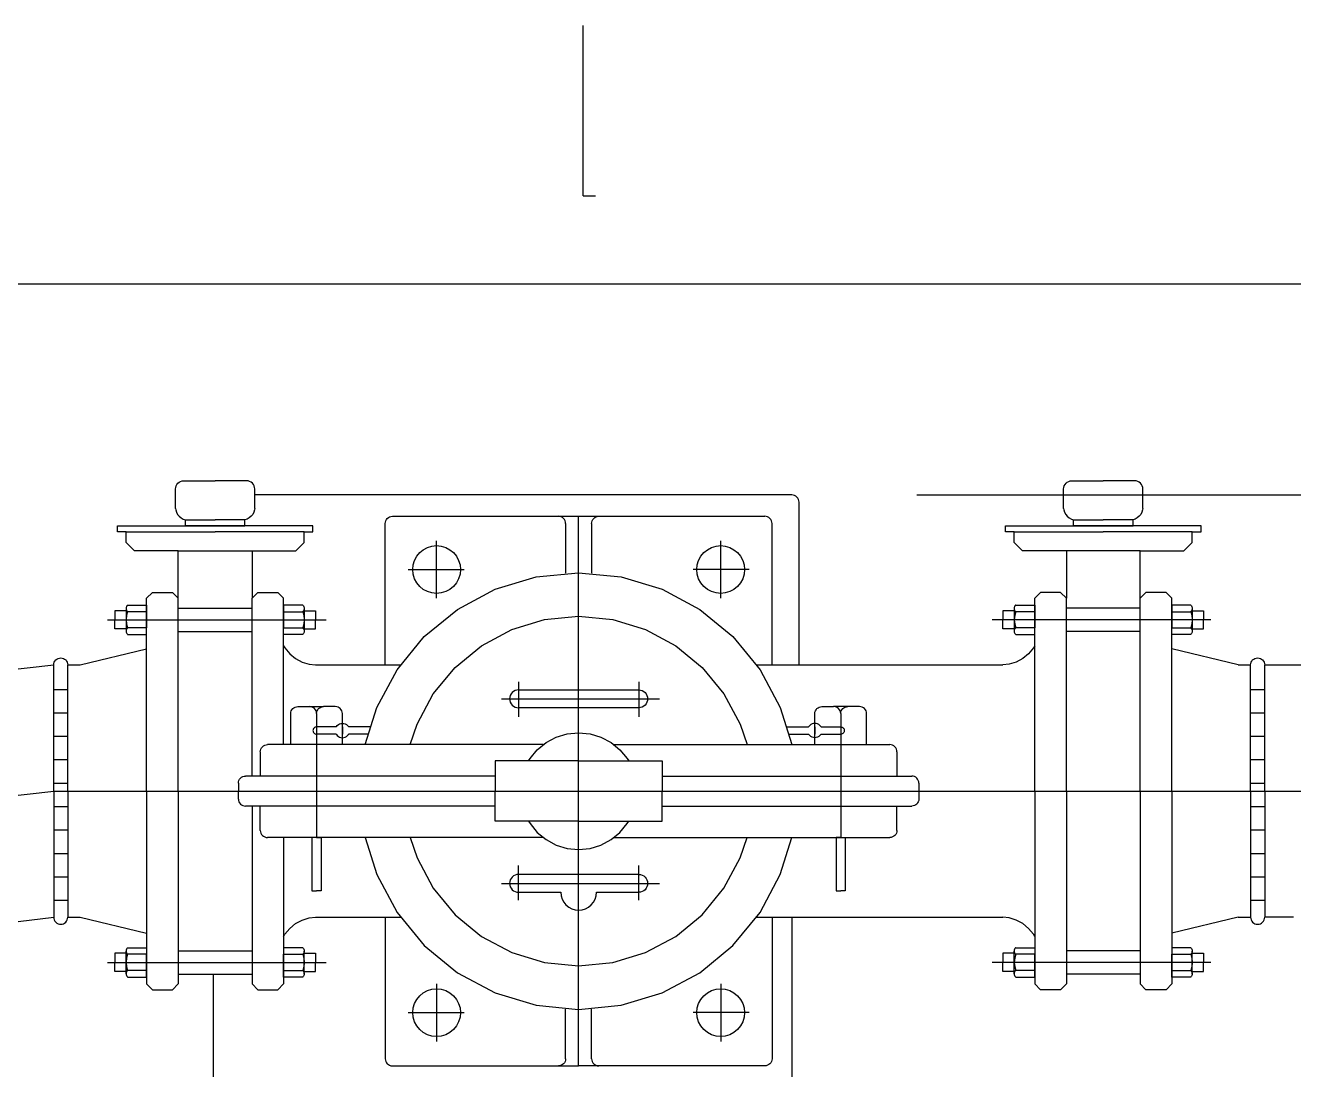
# Model space of a CAD drawing. Extents: x 476 to 1221, y 194 to 1004.
# Drawn here: x 647.1 to 952.6, y 752.6 to 1004 of the extents above; entities that cross this region are included whole.
import ezdxf

# ---------------------------------------------------------------- set-up
doc = ezdxf.new("R2010")
doc.units = 0
doc.header["$MEASUREMENT"] = 0
doc.layers.get('0').update_dxf_attribs({"linetype": 'CONTINUOUS'})
doc.layers.add('-1', color=7, linetype='CONTINUOUS')
doc.layers.add('1', color=7, linetype='CONTINUOUS')

msp = doc.modelspace()

# ---------------------------------------------------------------- linework, layer by layer
at = {"layer": '-1', "color": 5, "linetype": 'Continuous'}
msp.add_line((781.45, 962.93), (784.45, 962.93), dxfattribs=at)
at = {"layer": '-1', "color": 3, "linetype": 'Continuous'}
msp.add_line((1048.63, 941.62), (515.13, 941.62), dxfattribs=at)
at = {"linetype": 'Continuous'}
msp.add_line((781.45, 962.93), (781.45, 1003.95), dxfattribs=at)
at = {"layer": '1', "color": 7, "linetype": 'Continuous'}
for p, q in [((683.29, 892.36), (683.32, 892.73)), ((683.29, 887.65), (683.29, 892.36)), ((683.32, 892.73), (683.44, 893.1)), ((683.44, 893.1), (683.62, 893.44)), ((683.62, 893.44), (683.87, 893.74)), ((683.87, 893.74), (684.17, 893.99)), ((684.17, 893.99), (684.51, 894.17)), ((684.51, 894.17), (684.88, 894.29)), ((684.88, 894.29), (685.11, 894.32)), ((685.11, 894.32), (692.83, 894.32)), ((700.54, 894.32), (692.83, 894.32)), ((700.77, 894.29), (700.54, 894.32)), ((701.14, 894.17), (700.77, 894.29)), ((701.49, 893.99), (701.14, 894.17)), ((701.79, 893.74), (701.49, 893.99)), ((702.03, 893.44), (701.79, 893.74)), ((702.22, 893.1), (702.03, 893.44)), ((702.33, 892.73), (702.22, 893.1)), ((702.37, 892.36), (702.33, 892.73)), ((702.37, 887.65), (702.37, 892.36)), ((897.2, 892.36), (897.24, 892.73)), ((897.2, 887.65), (897.2, 892.36)), ((897.24, 892.73), (897.35, 893.1)), ((897.35, 893.1), (897.53, 893.44)), ((897.53, 893.44), (897.78, 893.74)), ((897.78, 893.74), (898.08, 893.99)), ((898.08, 893.99), (898.42, 894.17)), ((898.42, 894.17), (898.8, 894.29)), ((898.8, 894.29), (899.03, 894.32)), ((899.03, 894.32), (906.74, 894.32)), ((914.45, 894.32), (906.74, 894.32)), ((914.69, 894.29), (914.45, 894.32)), ((915.06, 894.17), (914.69, 894.29)), ((915.4, 893.99), (915.06, 894.17)), ((915.7, 893.74), (915.4, 893.99)), ((915.95, 893.44), (915.7, 893.74)), ((916.13, 893.1), (915.95, 893.44)), ((916.24, 892.73), (916.13, 893.1)), ((916.28, 892.36), (916.24, 892.73)), ((916.28, 887.65), (916.28, 892.36)), ((831.75, 890.9), (702.37, 890.9)), ((832.09, 890.87), (831.75, 890.9)), ((832.41, 890.77), (832.09, 890.87)), ((832.71, 890.61), (832.41, 890.77)), ((832.97, 890.4), (832.71, 890.61)), ((833.18, 890.14), (832.97, 890.4)), ((833.34, 889.84), (833.18, 890.14)), ((833.43, 889.52), (833.34, 889.84)), ((833.47, 889.19), (833.43, 889.52)), ((833.47, 849.97), (833.47, 889.19)), ((683.29, 887.65), (683.33, 887.33)), ((683.33, 887.33), (683.51, 886.75)), ((683.51, 886.75), (683.79, 886.23)), ((683.79, 886.23), (684.17, 885.77)), ((701.87, 886.23), (701.49, 885.77)), ((702.15, 886.75), (701.87, 886.23)), ((702.32, 887.33), (702.15, 886.75)), ((702.37, 887.65), (702.32, 887.33)), ((897.2, 887.65), (897.25, 887.33)), ((897.25, 887.33), (897.42, 886.75)), ((897.42, 886.75), (897.7, 886.23)), ((897.7, 886.23), (898.08, 885.77)), ((915.78, 886.23), (915.4, 885.77)), ((916.06, 886.75), (915.78, 886.23)), ((916.23, 887.33), (916.06, 886.75)), ((916.28, 887.65), (916.23, 887.33)), ((669.27, 882.04), (669.27, 883.48)), ((669.27, 883.48), (692.83, 883.48)), ((684.17, 885.77), (684.63, 885.39)), ((684.63, 885.39), (685.15, 885.11)), ((685.15, 885.11), (685.65, 884.95)), ((685.65, 883.48), (685.65, 884.95)), ((685.65, 884.95), (692.83, 884.95)), ((692.83, 883.48), (685.65, 883.48)), ((700, 884.95), (692.83, 884.95)), ((692.83, 883.48), (700, 883.48)), ((716.38, 883.48), (692.83, 883.48)), ((700.5, 885.11), (700, 884.95)), ((700, 883.48), (700, 884.95)), ((701.03, 885.39), (700.5, 885.11)), ((701.49, 885.77), (701.03, 885.39)), ((716.38, 882.04), (716.38, 883.48)), ((733.8, 884.05), (733.83, 884.38)), ((733.8, 849.97), (733.8, 884.05)), ((733.83, 884.38), (733.93, 884.7)), ((733.93, 884.7), (734.08, 885)), ((734.08, 885), (734.3, 885.26)), ((734.3, 885.26), (734.56, 885.47)), ((734.56, 885.47), (734.85, 885.63)), ((734.85, 885.63), (735.17, 885.73)), ((735.17, 885.73), (735.51, 885.76)), ((735.51, 885.76), (825.24, 885.76)), ((775.88, 885.73), (775.54, 885.76)), ((776.2, 885.63), (775.88, 885.73)), ((776.49, 885.47), (776.2, 885.63)), ((776.75, 885.26), (776.49, 885.47)), ((776.97, 885), (776.75, 885.26)), ((777.12, 884.7), (776.97, 885)), ((777.22, 884.38), (777.12, 884.7)), ((777.25, 884.05), (777.22, 884.38)), ((777.25, 884.05), (777.25, 872.1)), ((780.38, 753.46), (780.38, 885.76)), ((783.5, 884.05), (783.53, 884.38)), ((783.5, 884.05), (783.5, 872.1)), ((783.53, 884.38), (783.63, 884.7)), ((783.63, 884.7), (783.79, 885)), ((783.79, 885), (784, 885.26)), ((784, 885.26), (784.26, 885.47)), ((784.26, 885.47), (784.56, 885.63)), ((784.56, 885.63), (784.88, 885.73)), ((784.88, 885.73), (785.21, 885.76)), ((825.58, 885.73), (825.24, 885.76)), ((825.9, 885.63), (825.58, 885.73)), ((826.2, 885.47), (825.9, 885.63)), ((826.46, 885.26), (826.2, 885.47)), ((826.67, 885), (826.46, 885.26)), ((826.83, 884.7), (826.67, 885)), ((826.92, 884.38), (826.83, 884.7)), ((826.96, 884.05), (826.92, 884.38)), ((826.96, 849.97), (826.96, 884.05)), ((883.19, 882.04), (883.19, 883.48)), ((883.19, 883.48), (906.74, 883.48)), ((898.08, 885.77), (898.54, 885.39)), ((898.54, 885.39), (899.07, 885.11)), ((899.07, 885.11), (899.57, 884.95)), ((899.57, 883.48), (899.57, 884.95)), ((899.57, 884.95), (906.74, 884.95)), ((906.74, 883.48), (899.57, 883.48)), ((913.91, 884.95), (906.74, 884.95)), ((906.74, 883.48), (913.91, 883.48)), ((930.29, 883.48), (906.74, 883.48)), ((914.41, 885.11), (913.91, 884.95)), ((913.91, 883.48), (913.91, 884.95)), ((914.94, 885.39), (914.41, 885.11)), ((915.4, 885.77), (914.94, 885.39)), ((930.29, 882.04), (930.29, 883.48)), ((671.38, 882.04), (669.27, 882.04)), ((671.38, 879.49), (671.38, 882.04)), ((671.38, 882.04), (692.83, 882.04)), ((714.28, 882.04), (692.83, 882.04)), ((714.28, 882.04), (716.38, 882.04)), ((714.28, 879.49), (714.28, 882.04)), ((885.29, 882.04), (883.19, 882.04)), ((885.29, 879.49), (885.29, 882.04)), ((885.29, 882.04), (906.74, 882.04)), ((928.19, 882.04), (906.74, 882.04)), ((928.19, 882.04), (930.29, 882.04)), ((928.19, 879.49), (928.19, 882.04)), ((673.38, 877.49), (671.38, 879.49)), ((683.94, 877.49), (673.38, 877.49)), ((683.94, 866.05), (683.94, 877.49)), ((683.94, 877.49), (701.71, 877.49)), ((701.71, 877.49), (712.27, 877.49)), ((701.71, 877.49), (701.71, 866.05)), ((712.27, 877.49), (714.28, 879.49)), ((741.38, 876.15), (742.09, 877.02)), ((742.09, 877.02), (742.97, 877.73)), ((742.97, 877.73), (743.96, 878.27)), ((743.96, 878.27), (745.04, 878.59)), ((745.04, 878.59), (746.16, 878.7)), ((746.16, 878.7), (747.29, 878.59)), ((747.29, 878.59), (748.37, 878.27)), ((748.37, 878.27), (749.36, 877.73)), ((749.36, 877.73), (750.24, 877.02)), ((750.24, 877.02), (750.95, 876.15)), ((809.8, 876.15), (810.52, 877.02)), ((810.52, 877.02), (811.39, 877.73)), ((811.39, 877.73), (812.39, 878.27)), ((812.39, 878.27), (813.47, 878.59)), ((813.47, 878.59), (814.59, 878.7)), ((814.59, 878.7), (815.71, 878.59)), ((815.71, 878.59), (816.79, 878.27)), ((816.79, 878.27), (817.79, 877.73)), ((817.79, 877.73), (818.66, 877.02)), ((818.66, 877.02), (819.38, 876.15)), ((887.29, 877.49), (885.29, 879.49)), ((897.85, 877.49), (887.29, 877.49)), ((915.63, 877.49), (897.85, 877.49)), ((897.85, 877.49), (897.85, 866.05)), ((915.63, 877.49), (926.19, 877.49)), ((915.63, 866.05), (915.63, 877.49)), ((926.19, 877.49), (928.19, 879.49)), ((740.41, 872.95), (740.52, 874.07)), ((740.52, 874.07), (740.84, 875.15)), ((740.84, 875.15), (741.38, 876.15)), ((750.95, 876.15), (751.48, 875.15)), ((751.48, 875.15), (751.81, 874.07)), ((751.81, 874.07), (751.92, 872.95)), ((808.83, 872.95), (808.94, 874.07)), ((808.94, 874.07), (809.27, 875.15)), ((809.27, 875.15), (809.8, 876.15)), ((819.38, 876.15), (819.91, 875.15)), ((819.91, 875.15), (820.24, 874.07)), ((820.24, 874.07), (820.35, 872.95)), ((740.52, 871.82), (740.41, 872.95)), ((740.84, 870.74), (740.52, 871.82)), ((741.38, 869.75), (740.84, 870.74)), ((751.48, 870.74), (750.95, 869.75)), ((751.81, 871.82), (751.48, 870.74)), ((751.92, 872.95), (751.81, 871.82)), ((760.26, 868.19), (770.12, 871.18)), ((770.12, 871.18), (780.38, 872.19)), ((780.38, 872.19), (790.63, 871.18)), ((790.63, 871.18), (800.5, 868.19)), ((808.94, 871.82), (808.83, 872.95)), ((809.27, 870.74), (808.94, 871.82)), ((809.8, 869.75), (809.27, 870.74)), ((819.91, 870.74), (819.38, 869.75)), ((820.24, 871.82), (819.91, 870.74)), ((820.35, 872.95), (820.24, 871.82)), ((742.09, 868.88), (741.38, 869.75)), ((742.97, 868.16), (742.09, 868.88)), ((743.96, 867.63), (742.97, 868.16)), ((745.04, 867.3), (743.96, 867.63)), ((748.37, 867.63), (747.29, 867.3)), ((749.36, 868.16), (748.37, 867.63)), ((750.24, 868.88), (749.36, 868.16)), ((750.95, 869.75), (750.24, 868.88)), ((751.17, 863.33), (760.26, 868.19)), ((800.5, 868.19), (809.59, 863.33)), ((810.52, 868.88), (809.8, 869.75)), ((811.39, 868.16), (810.52, 868.88)), ((812.39, 867.63), (811.39, 868.16)), ((813.47, 867.3), (812.39, 867.63)), ((816.79, 867.63), (815.71, 867.3)), ((817.79, 868.16), (816.79, 867.63)), ((818.66, 868.88), (817.79, 868.16)), ((819.38, 869.75), (818.66, 868.88)), ((676.33, 866.05), (677.71, 867.43)), ((676.33, 819.61), (676.33, 866.05)), ((677.71, 867.43), (682.56, 867.43)), ((683.94, 866.05), (682.56, 867.43)), ((683.94, 819.61), (683.94, 866.05)), ((701.71, 866.05), (703.09, 867.43)), ((701.71, 823.23), (701.71, 866.05)), ((703.09, 867.43), (707.95, 867.43)), ((709.33, 866.05), (707.95, 867.43)), ((709.33, 830.79), (709.33, 866.05)), ((746.16, 867.19), (745.04, 867.3)), ((747.29, 867.3), (746.16, 867.19)), ((814.59, 867.19), (813.47, 867.3)), ((815.71, 867.3), (814.59, 867.19)), ((890.24, 866.05), (891.62, 867.43)), ((890.24, 819.61), (890.24, 866.05)), ((896.48, 867.43), (891.62, 867.43)), ((897.85, 866.05), (896.48, 867.43)), ((897.85, 819.61), (897.85, 866.05)), ((915.63, 866.05), (917.01, 867.43)), ((915.63, 819.61), (915.63, 866.05)), ((921.86, 867.43), (917.01, 867.43)), ((923.24, 866.05), (921.86, 867.43)), ((923.24, 819.61), (923.24, 866.05)), ((671.39, 863.03), (668.68, 863.03)), ((668.68, 863.03), (668.68, 860.85)), ((671.41, 863.8), (671.39, 863.59)), ((671.39, 863.59), (671.39, 858.11)), ((671.39, 863.59), (671.41, 863.38)), ((671.49, 861.95), (671.39, 860.85)), ((671.47, 864), (671.41, 863.8)), ((671.41, 863.38), (671.47, 863.18)), ((671.57, 864.18), (671.47, 864)), ((671.47, 863.18), (671.57, 863)), ((671.74, 862.8), (671.49, 861.95)), ((671.7, 864.35), (671.57, 864.18)), ((671.57, 863), (671.7, 862.84)), ((671.74, 864.38), (671.7, 864.35)), ((671.7, 862.84), (671.74, 862.8)), ((671.74, 864.38), (676.33, 864.38)), ((676.33, 862.8), (671.74, 862.8)), ((676.33, 864.38), (676.33, 862.8)), ((676.33, 862.8), (676.33, 858.9)), ((683.94, 863.67), (701.71, 863.67)), ((713.92, 864.38), (709.33, 864.38)), ((709.33, 864.38), (709.33, 862.8)), ((709.33, 862.8), (713.92, 862.8)), ((709.33, 862.8), (709.33, 858.9)), ((713.92, 864.38), (713.95, 864.35)), ((713.95, 862.84), (713.92, 862.8)), ((713.92, 862.8), (714.16, 861.95)), ((713.95, 864.35), (714.09, 864.18)), ((714.09, 863), (713.95, 862.84)), ((714.09, 864.18), (714.19, 864)), ((714.19, 863.18), (714.09, 863)), ((714.16, 861.95), (714.27, 860.85)), ((714.19, 864), (714.25, 863.8)), ((714.25, 863.38), (714.19, 863.18)), ((714.25, 863.8), (714.27, 863.59)), ((714.27, 863.59), (714.25, 863.38)), ((714.27, 863.59), (714.27, 858.11)), ((714.27, 863.03), (716.98, 863.03)), ((716.98, 863.03), (716.98, 860.85)), ((743.2, 856.79), (751.17, 863.33)), ((772.17, 860.89), (780.38, 861.7)), ((780.38, 861.7), (788.59, 860.89)), ((809.59, 863.33), (817.55, 856.79)), ((885.3, 863.03), (882.59, 863.03)), ((882.59, 863.03), (882.59, 860.85)), ((885.32, 863.8), (885.3, 863.59)), ((885.3, 863.59), (885.3, 858.11)), ((885.3, 863.59), (885.32, 863.38)), ((885.41, 861.95), (885.3, 860.85)), ((885.38, 864), (885.32, 863.8)), ((885.32, 863.38), (885.38, 863.18)), ((885.48, 864.18), (885.38, 864)), ((885.38, 863.18), (885.48, 863)), ((885.65, 862.8), (885.41, 861.95)), ((885.61, 864.35), (885.48, 864.18)), ((885.48, 863), (885.61, 862.84)), ((885.65, 864.38), (885.61, 864.35)), ((885.61, 862.84), (885.65, 862.8)), ((885.65, 864.38), (890.24, 864.38)), ((890.24, 862.8), (885.65, 862.8)), ((890.24, 864.38), (890.24, 862.8)), ((890.24, 862.8), (890.24, 858.9)), ((915.63, 863.67), (897.85, 863.67)), ((927.83, 864.38), (923.24, 864.38)), ((923.24, 864.38), (923.24, 862.8)), ((923.24, 862.8), (927.83, 862.8)), ((923.24, 862.8), (923.24, 858.9)), ((927.83, 864.38), (927.87, 864.35)), ((927.87, 862.84), (927.83, 862.8)), ((927.83, 862.8), (928.07, 861.95)), ((927.87, 864.35), (928, 864.18)), ((928, 863), (927.87, 862.84)), ((928, 864.18), (928.1, 864)), ((928.1, 863.18), (928, 863)), ((928.07, 861.95), (928.18, 860.85)), ((928.1, 864), (928.16, 863.8)), ((928.16, 863.38), (928.1, 863.18)), ((928.16, 863.8), (928.18, 863.59)), ((928.18, 863.59), (928.16, 863.38)), ((928.18, 863.59), (928.18, 858.11)), ((928.18, 863.03), (930.89, 863.03)), ((930.89, 863.03), (930.89, 860.85)), ((668.68, 858.67), (668.68, 860.85)), ((671.39, 858.67), (668.68, 858.67)), ((671.39, 860.85), (671.49, 859.76)), ((671.47, 858.52), (671.41, 858.32)), ((671.57, 858.71), (671.47, 858.52)), ((671.49, 859.76), (671.74, 858.9)), ((671.7, 858.87), (671.57, 858.71)), ((671.74, 858.9), (671.7, 858.87)), ((676.33, 858.9), (671.74, 858.9)), ((676.33, 858.9), (671.74, 858.9)), ((676.33, 857.32), (676.33, 858.9)), ((709.33, 857.32), (709.33, 858.9)), ((709.33, 858.9), (713.92, 858.9)), ((709.33, 858.9), (713.92, 858.9)), ((714.16, 859.76), (713.92, 858.9)), ((713.92, 858.9), (713.95, 858.87)), ((713.95, 858.87), (714.09, 858.71)), ((714.09, 858.71), (714.19, 858.52)), ((714.27, 860.85), (714.16, 859.76)), ((714.19, 858.52), (714.25, 858.32)), ((714.27, 858.67), (716.98, 858.67)), ((716.98, 858.67), (716.98, 860.85)), ((756.99, 854.6), (764.27, 858.49)), ((764.27, 858.49), (772.17, 860.89)), ((788.59, 860.89), (796.48, 858.49)), ((796.48, 858.49), (803.76, 854.6)), ((882.59, 858.67), (882.59, 860.85)), ((885.3, 858.67), (882.59, 858.67)), ((885.3, 860.85), (885.41, 859.76)), ((885.38, 858.52), (885.32, 858.32)), ((885.48, 858.71), (885.38, 858.52)), ((885.41, 859.76), (885.65, 858.9)), ((885.61, 858.87), (885.48, 858.71)), ((885.65, 858.9), (885.61, 858.87)), ((890.24, 858.9), (885.65, 858.9)), ((890.24, 858.9), (885.65, 858.9)), ((890.24, 857.32), (890.24, 858.9)), ((923.24, 857.32), (923.24, 858.9)), ((923.24, 858.9), (927.83, 858.9)), ((923.24, 858.9), (927.83, 858.9)), ((928.07, 859.76), (927.83, 858.9)), ((927.83, 858.9), (927.87, 858.87)), ((927.87, 858.87), (928, 858.71)), ((928, 858.71), (928.1, 858.52)), ((928.18, 860.85), (928.07, 859.76)), ((928.1, 858.52), (928.16, 858.32)), ((928.18, 858.67), (930.89, 858.67)), ((930.89, 858.67), (930.89, 860.85)), ((671.41, 858.32), (671.39, 858.11)), ((671.39, 858.11), (671.41, 857.9)), ((671.41, 857.9), (671.47, 857.7)), ((671.47, 857.7), (671.57, 857.52)), ((671.57, 857.52), (671.7, 857.36)), ((671.7, 857.36), (671.74, 857.32)), ((671.74, 857.32), (676.33, 857.32)), ((683.94, 858.04), (701.71, 858.04)), ((713.92, 857.32), (709.33, 857.32)), ((713.95, 857.36), (713.92, 857.32)), ((714.09, 857.52), (713.95, 857.36)), ((714.19, 857.7), (714.09, 857.52)), ((714.25, 857.9), (714.19, 857.7)), ((714.25, 858.32), (714.27, 858.11)), ((714.27, 858.11), (714.25, 857.9)), ((736.66, 848.82), (743.2, 856.79)), ((817.55, 856.79), (824.09, 848.82)), ((885.32, 858.32), (885.3, 858.11)), ((885.3, 858.11), (885.32, 857.9)), ((885.32, 857.9), (885.38, 857.7)), ((885.38, 857.7), (885.48, 857.52)), ((885.48, 857.52), (885.61, 857.36)), ((885.61, 857.36), (885.65, 857.32)), ((885.65, 857.32), (890.24, 857.32)), ((915.63, 858.04), (897.85, 858.04)), ((927.83, 857.32), (923.24, 857.32)), ((927.87, 857.36), (927.83, 857.32)), ((928, 857.52), (927.87, 857.36)), ((928.1, 857.7), (928, 857.52)), ((928.16, 857.9), (928.1, 857.7)), ((928.16, 858.32), (928.18, 858.11)), ((928.18, 858.11), (928.16, 857.9)), ((660.3, 849.97), (676.33, 853.83)), ((709.33, 854.58), (709.65, 854.06)), ((709.65, 854.06), (710.79, 852.67)), ((710.79, 852.67), (712.19, 851.52)), ((750.62, 849.37), (756.99, 854.6)), ((803.76, 854.6), (810.14, 849.37)), ((888.77, 852.67), (887.38, 851.52)), ((889.92, 854.06), (888.77, 852.67)), ((890.24, 854.58), (889.92, 854.06)), ((939.27, 849.97), (923.24, 853.83)), ((633.47, 847.76), (653.94, 849.97)), ((653.94, 849.97), (653.97, 850.31)), ((653.94, 819.61), (653.94, 849.97)), ((653.97, 850.31), (654.07, 850.62)), ((654.07, 850.62), (654.22, 850.92)), ((654.22, 850.92), (654.44, 851.18)), ((654.44, 851.18), (654.69, 851.39)), ((654.69, 851.39), (654.99, 851.54)), ((654.99, 851.54), (655.31, 851.64)), ((655.31, 851.64), (655.64, 851.67)), ((655.64, 851.67), (655.97, 851.64)), ((655.97, 851.64), (656.29, 851.54)), ((656.29, 851.54), (656.58, 851.39)), ((656.58, 851.39), (656.84, 851.18)), ((656.84, 851.18), (657.05, 850.92)), ((657.05, 850.92), (657.21, 850.62)), ((657.21, 850.62), (657.3, 850.31)), ((657.3, 850.31), (657.34, 849.97)), ((657.34, 819.61), (657.34, 849.97)), ((657.34, 849.97), (660.3, 849.97)), ((712.19, 851.52), (713.78, 850.67)), ((713.78, 850.67), (715.51, 850.15)), ((715.51, 850.15), (717, 849.97)), ((717, 849.97), (737.45, 849.97)), ((745.38, 842.99), (750.62, 849.37)), ((810.14, 849.37), (815.37, 842.99)), ((823.3, 849.97), (882.57, 849.97)), ((884.06, 850.15), (882.57, 849.97)), ((885.78, 850.67), (884.06, 850.15)), ((887.38, 851.52), (885.78, 850.67)), ((939.27, 849.97), (942.23, 849.97)), ((942.23, 849.97), (942.26, 850.31)), ((942.23, 819.61), (942.23, 849.97)), ((942.26, 850.31), (942.36, 850.62)), ((942.36, 850.62), (942.52, 850.92)), ((942.52, 850.92), (942.73, 851.18)), ((942.73, 851.18), (942.99, 851.39)), ((942.99, 851.39), (943.28, 851.54)), ((943.28, 851.54), (943.6, 851.64)), ((943.6, 851.64), (943.93, 851.67)), ((943.93, 851.67), (944.26, 851.64)), ((944.26, 851.64), (944.58, 851.54)), ((944.58, 851.54), (944.87, 851.39)), ((944.87, 851.39), (945.13, 851.18)), ((945.13, 851.18), (945.34, 850.92)), ((945.34, 850.92), (945.5, 850.62)), ((945.5, 850.62), (945.6, 850.31)), ((945.6, 850.31), (945.63, 849.97)), ((945.63, 849.97), (1041.24, 849.97)), ((945.63, 819.61), (945.63, 849.97)), ((731.8, 839.73), (736.66, 848.82)), ((824.09, 848.82), (828.95, 839.73)), ((653.94, 844.1), (657.34, 844.1)), ((764.38, 843.35), (764.11, 843.02)), ((764.71, 843.62), (764.38, 843.35)), ((765.08, 843.82), (764.71, 843.62)), ((765.48, 843.94), (765.08, 843.82)), ((765.9, 843.98), (765.48, 843.94)), ((765.9, 843.98), (794.85, 843.98)), ((794.85, 843.98), (795.27, 843.94)), ((795.27, 843.94), (795.67, 843.82)), ((795.67, 843.82), (796.05, 843.62)), ((796.05, 843.62), (796.37, 843.35)), ((796.37, 843.35), (796.64, 843.02)), ((942.23, 844.1), (945.63, 844.1)), ((741.49, 835.72), (745.38, 842.99)), ((763.79, 842.25), (763.75, 841.83)), ((763.75, 841.83), (763.79, 841.41)), ((763.91, 842.65), (763.79, 842.25)), ((763.79, 841.41), (763.91, 841)), ((764.11, 843.02), (763.91, 842.65)), ((763.91, 841), (764.11, 840.63)), ((764.11, 840.63), (764.38, 840.3)), ((764.38, 840.3), (764.71, 840.04)), ((796.37, 840.3), (796.05, 840.04)), ((796.64, 840.63), (796.37, 840.3)), ((796.64, 843.02), (796.84, 842.65)), ((796.84, 841), (796.64, 840.63)), ((796.84, 842.65), (796.96, 842.25)), ((796.96, 841.41), (796.84, 841)), ((796.96, 842.25), (797, 841.83)), ((797, 841.83), (796.96, 841.41)), ((815.37, 842.99), (819.26, 835.72)), ((653.94, 838.46), (657.34, 838.46)), ((711.02, 838.25), (711.05, 838.59)), ((711.02, 830.79), (711.02, 838.25)), ((711.05, 838.59), (711.15, 838.91)), ((711.15, 838.91), (711.3, 839.21)), ((711.3, 839.21), (711.52, 839.47)), ((711.52, 839.47), (711.78, 839.68)), ((711.78, 839.68), (712.07, 839.84)), ((712.07, 839.84), (712.39, 839.93)), ((712.39, 839.93), (712.73, 839.97)), ((712.73, 839.97), (715.53, 839.97)), ((715.87, 839.93), (715.53, 839.97)), ((715.53, 839.97), (718.96, 839.97)), ((716.19, 839.84), (715.87, 839.93)), ((716.48, 839.68), (716.19, 839.84)), ((716.74, 839.47), (716.48, 839.68)), ((716.96, 839.21), (716.74, 839.47)), ((717.12, 838.91), (716.96, 839.21)), ((717.21, 838.59), (717.12, 838.91)), ((717.25, 838.25), (717.21, 838.59)), ((717.25, 838.25), (717.28, 838.59)), ((717.25, 838.25), (717.25, 830.79)), ((717.25, 838.25), (717.25, 830.79)), ((717.28, 838.59), (717.38, 838.91)), ((717.38, 838.91), (717.53, 839.21)), ((717.53, 839.21), (717.75, 839.47)), ((717.75, 839.47), (718.01, 839.68)), ((718.01, 839.68), (718.3, 839.84)), ((718.3, 839.84), (718.62, 839.93)), ((718.62, 839.93), (718.96, 839.97)), ((721.76, 839.97), (718.96, 839.97)), ((722.1, 839.93), (721.76, 839.97)), ((722.42, 839.84), (722.1, 839.93)), ((722.71, 839.68), (722.42, 839.84)), ((722.97, 839.47), (722.71, 839.68)), ((723.19, 839.21), (722.97, 839.47)), ((723.34, 838.91), (723.19, 839.21)), ((723.44, 838.59), (723.34, 838.91)), ((723.47, 838.25), (723.44, 838.59)), ((723.47, 830.79), (723.47, 838.25)), ((729, 830.79), (731.8, 839.73)), ((764.71, 840.04), (765.08, 839.84)), ((765.08, 839.84), (765.48, 839.71)), ((765.48, 839.71), (765.9, 839.67)), ((794.85, 839.67), (765.9, 839.67)), ((795.27, 839.71), (794.85, 839.67)), ((795.67, 839.84), (795.27, 839.71)), ((796.05, 840.04), (795.67, 839.84)), ((828.95, 839.73), (831.75, 830.79)), ((837.28, 838.25), (837.31, 838.59)), ((837.28, 830.79), (837.28, 838.25)), ((837.31, 838.59), (837.41, 838.91)), ((837.41, 838.91), (837.57, 839.21)), ((837.57, 839.21), (837.78, 839.47)), ((837.78, 839.47), (838.04, 839.68)), ((838.04, 839.68), (838.34, 839.84)), ((838.34, 839.84), (838.66, 839.93)), ((838.66, 839.93), (838.99, 839.97)), ((838.99, 839.97), (841.79, 839.97)), ((842.13, 839.93), (841.79, 839.97)), ((845.22, 839.97), (841.79, 839.97)), ((842.45, 839.84), (842.13, 839.93)), ((842.75, 839.68), (842.45, 839.84)), ((843.01, 839.47), (842.75, 839.68)), ((843.22, 839.21), (843.01, 839.47)), ((843.38, 838.91), (843.22, 839.21)), ((843.47, 838.59), (843.38, 838.91)), ((843.51, 838.25), (843.47, 838.59)), ((843.51, 838.25), (843.54, 838.59)), ((843.51, 838.25), (843.51, 830.79)), ((843.51, 838.25), (843.51, 830.79)), ((843.54, 838.59), (843.64, 838.91)), ((843.64, 838.91), (843.8, 839.21)), ((843.8, 839.21), (844.01, 839.47)), ((844.01, 839.47), (844.27, 839.68)), ((844.27, 839.68), (844.56, 839.84)), ((844.56, 839.84), (844.89, 839.93)), ((844.89, 839.93), (845.22, 839.97)), ((848.02, 839.97), (845.22, 839.97)), ((848.36, 839.93), (848.02, 839.97)), ((848.68, 839.84), (848.36, 839.93)), ((848.98, 839.68), (848.68, 839.84)), ((849.24, 839.47), (848.98, 839.68)), ((849.45, 839.21), (849.24, 839.47)), ((849.61, 838.91), (849.45, 839.21)), ((849.7, 838.59), (849.61, 838.91)), ((849.74, 838.25), (849.7, 838.59)), ((849.74, 830.79), (849.74, 838.25)), ((942.23, 838.46), (945.63, 838.46)), ((716.41, 834.35), (716.39, 834.19)), ((716.39, 834.19), (716.41, 834.02)), ((716.46, 834.51), (716.41, 834.35)), ((716.41, 834.02), (716.46, 833.86)), ((716.54, 834.66), (716.46, 834.51)), ((716.64, 834.79), (716.54, 834.66)), ((716.77, 834.9), (716.64, 834.79)), ((716.92, 834.98), (716.77, 834.9)), ((717.08, 835.02), (716.92, 834.98)), ((717.25, 835.04), (717.08, 835.02)), ((721.97, 835.04), (717.25, 835.04)), ((721.97, 835.04), (722.04, 835.15)), ((722.04, 835.15), (722.25, 835.41)), ((722.25, 835.41), (722.51, 835.63)), ((722.51, 835.63), (722.81, 835.79)), ((722.81, 835.79), (723.14, 835.89)), ((723.14, 835.89), (723.47, 835.92)), ((723.47, 835.92), (723.81, 835.89)), ((723.47, 835.04), (723.47, 833.34)), ((723.81, 835.89), (724.14, 835.79)), ((724.14, 835.79), (724.44, 835.63)), ((724.44, 835.63), (724.7, 835.41)), ((724.7, 835.41), (724.91, 835.15)), ((724.91, 835.15), (724.98, 835.04)), ((730.11, 835.04), (724.98, 835.04)), ((739.8, 830.79), (741.49, 835.72)), ((819.26, 835.72), (820.95, 830.79)), ((830.64, 835.04), (835.77, 835.04)), ((835.84, 835.15), (835.77, 835.04)), ((836.06, 835.41), (835.84, 835.15)), ((836.32, 835.63), (836.06, 835.41)), ((836.62, 835.79), (836.32, 835.63)), ((836.94, 835.89), (836.62, 835.79)), ((837.28, 835.92), (836.94, 835.89)), ((837.62, 835.89), (837.28, 835.92)), ((837.28, 835.04), (837.28, 833.34)), ((837.94, 835.79), (837.62, 835.89)), ((838.24, 835.63), (837.94, 835.79)), ((838.5, 835.41), (838.24, 835.63)), ((838.72, 835.15), (838.5, 835.41)), ((838.78, 835.04), (838.72, 835.15)), ((838.78, 835.04), (843.51, 835.04)), ((843.51, 835.04), (843.67, 835.02)), ((843.67, 835.02), (843.83, 834.98)), ((843.83, 834.98), (843.98, 834.9)), ((843.98, 834.9), (844.11, 834.79)), ((844.11, 834.79), (844.22, 834.66)), ((844.22, 834.66), (844.3, 834.51)), ((844.3, 834.51), (844.34, 834.35)), ((844.34, 834.02), (844.3, 833.86)), ((844.34, 834.35), (844.36, 834.19)), ((844.36, 834.19), (844.34, 834.02)), ((653.94, 832.82), (657.34, 832.82)), ((716.46, 833.86), (716.54, 833.71)), ((716.54, 833.71), (716.64, 833.59)), ((716.64, 833.59), (716.77, 833.48)), ((716.77, 833.48), (716.92, 833.4)), ((716.92, 833.4), (717.08, 833.35)), ((717.08, 833.35), (717.25, 833.34)), ((721.97, 833.34), (717.25, 833.34)), ((721.97, 833.34), (722.04, 833.23)), ((722.04, 833.23), (722.25, 832.97)), ((722.25, 832.97), (722.51, 832.75)), ((722.51, 832.75), (722.81, 832.59)), ((722.81, 832.59), (723.14, 832.49)), ((723.14, 832.49), (723.47, 832.46)), ((723.47, 832.46), (723.81, 832.49)), ((723.81, 832.49), (724.14, 832.59)), ((724.14, 832.59), (724.44, 832.75)), ((724.44, 832.75), (724.7, 832.97)), ((724.7, 832.97), (724.91, 833.23)), ((724.91, 833.23), (724.98, 833.34)), ((729.62, 833.34), (724.98, 833.34)), ((770.43, 829.55), (772.56, 831.3)), ((772.56, 831.3), (775, 832.6)), ((775, 832.6), (777.63, 833.4)), ((777.63, 833.4), (780.38, 833.67)), ((780.38, 833.67), (783.12, 833.4)), ((783.12, 833.4), (785.76, 832.6)), ((785.76, 832.6), (788.19, 831.3)), ((788.19, 831.3), (790.32, 829.55)), ((831.13, 833.34), (835.77, 833.34)), ((835.84, 833.23), (835.77, 833.34)), ((836.06, 832.97), (835.84, 833.23)), ((836.32, 832.75), (836.06, 832.97)), ((836.62, 832.59), (836.32, 832.75)), ((836.94, 832.49), (836.62, 832.59)), ((837.28, 832.46), (836.94, 832.49)), ((837.62, 832.49), (837.28, 832.46)), ((837.94, 832.59), (837.62, 832.49)), ((838.24, 832.75), (837.94, 832.59)), ((838.5, 832.97), (838.24, 832.75)), ((838.72, 833.23), (838.5, 832.97)), ((838.78, 833.34), (838.72, 833.23)), ((838.78, 833.34), (843.51, 833.34)), ((843.67, 833.35), (843.51, 833.34)), ((843.83, 833.4), (843.67, 833.35)), ((843.98, 833.48), (843.83, 833.4)), ((844.11, 833.59), (843.98, 833.48)), ((844.22, 833.71), (844.11, 833.59)), ((844.3, 833.86), (844.22, 833.71)), ((942.23, 832.82), (945.63, 832.82)), ((703.71, 829.08), (703.74, 829.41)), ((703.71, 829.08), (703.71, 823.23)), ((703.74, 829.41), (703.84, 829.74)), ((703.84, 829.74), (704, 830.03)), ((704, 830.03), (704.21, 830.29)), ((704.21, 830.29), (704.47, 830.5)), ((704.47, 830.5), (704.77, 830.66)), ((704.77, 830.66), (705.09, 830.76)), ((705.09, 830.76), (705.42, 830.79)), ((771.85, 830.79), (705.42, 830.79)), ((717.25, 830.79), (717.25, 808.43)), ((768.69, 827.42), (770.43, 829.55)), ((788.9, 830.79), (855.33, 830.79)), ((790.32, 829.55), (792.07, 827.42)), ((843.51, 830.79), (843.51, 808.43)), ((855.67, 830.76), (855.33, 830.79)), ((855.99, 830.66), (855.67, 830.76)), ((856.28, 830.5), (855.99, 830.66)), ((856.54, 830.29), (856.28, 830.5)), ((856.76, 830.03), (856.54, 830.29)), ((856.91, 829.74), (856.76, 830.03)), ((857.01, 829.41), (856.91, 829.74)), ((857.05, 829.08), (857.01, 829.41)), ((857.05, 829.08), (857.05, 823.23)), ((653.94, 827.18), (657.34, 827.18)), ((780.38, 826.86), (760.24, 826.86)), ((760.24, 826.86), (760.24, 819.61)), ((768.33, 826.86), (768.69, 827.42)), ((780.38, 826.86), (800.51, 826.86)), ((792.07, 827.42), (792.43, 826.86)), ((800.51, 826.86), (800.51, 819.61)), ((942.23, 827.18), (945.63, 827.18)), ((698.43, 821.52), (698.46, 821.86)), ((698.46, 821.86), (698.56, 822.18)), ((698.56, 822.18), (698.71, 822.47)), ((698.71, 822.47), (698.93, 822.73)), ((698.93, 822.73), (699.19, 822.95)), ((699.19, 822.95), (699.48, 823.1)), ((699.48, 823.1), (699.8, 823.2)), ((699.8, 823.2), (700.14, 823.23)), ((760.24, 823.23), (700.14, 823.23)), ((800.51, 823.23), (860.61, 823.23)), ((860.95, 823.2), (860.61, 823.23)), ((861.27, 823.1), (860.95, 823.2)), ((861.57, 822.95), (861.27, 823.1)), ((861.83, 822.73), (861.57, 822.95)), ((862.04, 822.47), (861.83, 822.73)), ((862.2, 822.18), (862.04, 822.47)), ((862.29, 821.86), (862.2, 822.18)), ((862.33, 821.52), (862.29, 821.86)), ((653.94, 821.54), (657.34, 821.54)), ((653.94, 819.61), (653.94, 789.25)), ((657.34, 819.61), (657.34, 789.25)), ((676.33, 819.61), (676.33, 773.17)), ((683.94, 819.61), (683.94, 773.17)), ((698.43, 821.52), (698.43, 819.61)), ((698.43, 817.7), (698.43, 819.61)), ((760.24, 812.36), (760.24, 819.61)), ((800.51, 812.36), (800.51, 819.61)), ((862.33, 821.52), (862.33, 817.7)), ((890.24, 819.61), (890.24, 773.17)), ((897.85, 819.61), (897.85, 773.17)), ((915.63, 819.61), (915.63, 773.17)), ((923.24, 819.61), (923.24, 773.17)), ((942.23, 821.54), (945.63, 821.54)), ((942.23, 819.61), (942.23, 789.25)), ((945.63, 819.61), (945.63, 789.25)), ((653.94, 815.9), (657.34, 815.9)), ((698.43, 817.7), (698.46, 817.37)), ((698.46, 817.37), (698.56, 817.04)), ((698.56, 817.04), (698.71, 816.75)), ((698.71, 816.75), (698.93, 816.49)), ((698.93, 816.49), (699.19, 816.28)), ((699.19, 816.28), (699.48, 816.12)), ((699.48, 816.12), (699.8, 816.02)), ((699.8, 816.02), (700.14, 815.99)), ((760.24, 815.99), (700.14, 815.99)), ((701.71, 815.99), (701.71, 773.17)), ((703.71, 810.14), (703.71, 815.99)), ((800.51, 815.99), (860.61, 815.99)), ((857.05, 810.14), (857.05, 815.99)), ((860.95, 816.02), (860.61, 815.99)), ((861.27, 816.12), (860.95, 816.02)), ((861.57, 816.28), (861.27, 816.12)), ((861.83, 816.49), (861.57, 816.28)), ((862.04, 816.75), (861.83, 816.49)), ((862.2, 817.04), (862.04, 816.75)), ((862.29, 817.37), (862.2, 817.04)), ((862.33, 817.7), (862.29, 817.37)), ((942.23, 815.9), (945.63, 815.9)), ((653.94, 810.26), (657.34, 810.26)), ((703.71, 810.14), (703.74, 809.81)), ((703.74, 809.81), (703.84, 809.49)), ((780.38, 812.36), (760.24, 812.36)), ((768.33, 812.36), (768.69, 811.8)), ((768.69, 811.8), (770.43, 809.67)), ((770.43, 809.67), (772.56, 807.92)), ((780.38, 812.36), (800.51, 812.36)), ((788.19, 807.92), (790.32, 809.67)), ((790.32, 809.67), (792.07, 811.8)), ((792.07, 811.8), (792.43, 812.36)), ((857.01, 809.81), (856.91, 809.49)), ((857.05, 810.14), (857.01, 809.81)), ((942.23, 810.26), (945.63, 810.26)), ((703.84, 809.49), (704, 809.19)), ((704, 809.19), (704.21, 808.93)), ((704.21, 808.93), (704.47, 808.72)), ((704.47, 808.72), (704.77, 808.56)), ((704.77, 808.56), (705.09, 808.46)), ((705.09, 808.46), (705.42, 808.43)), ((771.85, 808.43), (705.42, 808.43)), ((709.33, 808.43), (709.33, 773.17)), ((717.25, 808.43), (716.15, 808.43)), ((716.15, 808.43), (716.15, 795.58)), ((717.25, 808.43), (718.34, 808.43)), ((718.34, 808.43), (718.34, 795.58)), ((729, 808.43), (731.8, 799.49)), ((739.8, 808.43), (741.49, 803.51)), ((772.56, 807.92), (775, 806.62)), ((775, 806.62), (777.63, 805.82)), ((783.12, 805.82), (785.76, 806.62)), ((785.76, 806.62), (788.19, 807.92)), ((788.9, 808.43), (855.33, 808.43)), ((819.26, 803.51), (820.95, 808.43)), ((828.95, 799.49), (831.75, 808.43)), ((843.51, 808.43), (842.41, 808.43)), ((842.41, 808.43), (842.41, 795.58)), ((843.51, 808.43), (844.6, 808.43)), ((844.6, 808.43), (844.6, 795.58)), ((855.67, 808.46), (855.33, 808.43)), ((855.99, 808.56), (855.67, 808.46)), ((856.28, 808.72), (855.99, 808.56)), ((856.54, 808.93), (856.28, 808.72)), ((856.76, 809.19), (856.54, 808.93)), ((856.91, 809.49), (856.76, 809.19)), ((653.94, 804.62), (657.34, 804.62)), ((741.49, 803.51), (745.38, 796.23)), ((777.63, 805.82), (780.38, 805.55)), ((780.38, 805.55), (783.12, 805.82)), ((815.37, 796.23), (819.26, 803.51)), ((942.23, 804.62), (945.63, 804.62)), ((794.85, 793.31), (794.85, 801.71)), ((653.94, 798.98), (657.34, 798.98)), ((731.8, 799.49), (736.66, 790.4)), ((763.79, 797.82), (763.75, 797.4)), ((763.75, 797.4), (763.79, 796.97)), ((763.91, 798.22), (763.79, 797.82)), ((764.11, 798.59), (763.91, 798.22)), ((764.38, 798.92), (764.11, 798.59)), ((764.71, 799.19), (764.38, 798.92)), ((765.08, 799.38), (764.71, 799.19)), ((765.48, 799.51), (765.08, 799.38)), ((765.9, 799.55), (765.48, 799.51)), ((794.85, 799.55), (765.9, 799.55)), ((794.85, 799.55), (795.27, 799.51)), ((795.27, 799.51), (795.67, 799.38)), ((795.67, 799.38), (796.05, 799.19)), ((796.05, 799.19), (796.37, 798.92)), ((796.37, 798.92), (796.64, 798.59)), ((796.64, 798.59), (796.84, 798.22)), ((796.84, 798.22), (796.96, 797.82)), ((796.96, 797.82), (797, 797.4)), ((797, 797.4), (796.96, 796.97)), ((824.09, 790.4), (828.95, 799.49)), ((942.23, 798.98), (945.63, 798.98)), ((716.15, 795.58), (717.25, 795.58)), ((718.34, 795.58), (717.25, 795.58)), ((745.38, 796.23), (750.62, 789.85)), ((763.79, 796.97), (763.91, 796.57)), ((763.91, 796.57), (764.11, 796.2)), ((764.11, 796.2), (764.38, 795.87)), ((764.38, 795.87), (764.71, 795.6)), ((764.71, 795.6), (765.08, 795.41)), ((765.08, 795.41), (765.48, 795.28)), ((765.48, 795.28), (765.9, 795.24)), ((765.9, 795.24), (776.07, 795.24)), ((776.07, 795.24), (776.15, 794.4)), ((776.15, 794.4), (776.4, 793.59)), ((784.36, 793.59), (784.6, 794.4)), ((784.6, 794.4), (784.68, 795.24)), ((784.68, 795.24), (794.85, 795.24)), ((795.27, 795.28), (794.85, 795.24)), ((795.67, 795.41), (795.27, 795.28)), ((796.05, 795.6), (795.67, 795.41)), ((796.37, 795.87), (796.05, 795.6)), ((796.64, 796.2), (796.37, 795.87)), ((796.84, 796.57), (796.64, 796.2)), ((796.96, 796.97), (796.84, 796.57)), ((810.14, 789.85), (815.37, 796.23)), ((842.41, 795.58), (843.51, 795.58)), ((844.6, 795.58), (843.51, 795.58)), ((653.94, 793.34), (657.34, 793.34)), ((776.4, 793.59), (776.8, 792.85)), ((776.8, 792.85), (777.33, 792.2)), ((777.33, 792.2), (777.98, 791.66)), ((777.98, 791.66), (778.73, 791.26)), ((778.73, 791.26), (779.54, 791.02)), ((781.22, 791.02), (782.02, 791.26)), ((782.02, 791.26), (782.77, 791.66)), ((782.77, 791.66), (783.42, 792.2)), ((783.42, 792.2), (783.96, 792.85)), ((783.96, 792.85), (784.36, 793.59)), ((942.23, 793.34), (945.63, 793.34)), ((645.37, 788.22), (653.94, 789.25)), ((653.94, 789.25), (653.97, 788.92)), ((653.97, 788.92), (654.07, 788.6)), ((654.07, 788.6), (654.22, 788.3)), ((654.22, 788.3), (654.44, 788.05)), ((656.84, 788.05), (657.05, 788.3)), ((657.05, 788.3), (657.21, 788.6)), ((657.21, 788.6), (657.3, 788.92)), ((657.3, 788.92), (657.34, 789.25)), ((657.34, 789.25), (660.3, 789.25)), ((660.3, 789.25), (676.33, 785.39)), ((712.19, 787.7), (713.78, 788.55)), ((713.78, 788.55), (715.51, 789.07)), ((715.51, 789.07), (717, 789.25)), ((717, 789.25), (737.45, 789.25)), ((733.8, 789.25), (733.8, 755.18)), ((736.66, 790.4), (743.2, 782.43)), ((750.62, 789.85), (756.99, 784.62)), ((779.54, 791.02), (780.38, 790.94)), ((780.38, 790.94), (781.22, 791.02)), ((803.76, 784.62), (810.14, 789.85)), ((817.55, 782.43), (824.09, 790.4)), ((823.3, 789.25), (882.57, 789.25)), ((826.96, 789.25), (826.96, 755.18)), ((831.77, 789.25), (831.77, 715.86)), ((884.06, 789.07), (882.57, 789.25)), ((885.78, 788.55), (884.06, 789.07)), ((887.38, 787.7), (885.78, 788.55)), ((939.27, 789.25), (923.24, 785.39)), ((939.27, 789.25), (942.23, 789.25)), ((942.23, 789.25), (942.26, 788.92)), ((942.26, 788.92), (942.36, 788.6)), ((942.36, 788.6), (942.52, 788.3)), ((942.52, 788.3), (942.73, 788.05)), ((945.13, 788.05), (945.34, 788.3)), ((945.34, 788.3), (945.5, 788.6)), ((945.5, 788.6), (945.6, 788.92)), ((945.6, 788.92), (945.63, 789.25)), ((952.6, 789.25), (945.63, 789.25)), ((654.44, 788.05), (654.69, 787.83)), ((654.69, 787.83), (654.99, 787.68)), ((654.99, 787.68), (655.31, 787.58)), ((655.31, 787.58), (655.64, 787.55)), ((655.64, 787.55), (655.97, 787.58)), ((655.97, 787.58), (656.29, 787.68)), ((656.29, 787.68), (656.58, 787.83)), ((656.58, 787.83), (656.84, 788.05)), ((709.33, 784.64), (709.65, 785.16)), ((709.65, 785.16), (710.79, 786.55)), ((710.79, 786.55), (712.19, 787.7)), ((888.77, 786.55), (887.38, 787.7)), ((889.92, 785.16), (888.77, 786.55)), ((890.24, 784.64), (889.92, 785.16)), ((942.73, 788.05), (942.99, 787.83)), ((942.99, 787.83), (943.28, 787.68)), ((943.28, 787.68), (943.6, 787.58)), ((943.6, 787.58), (943.93, 787.55)), ((943.93, 787.55), (944.26, 787.58)), ((944.26, 787.58), (944.58, 787.68)), ((944.58, 787.68), (944.87, 787.83)), ((944.87, 787.83), (945.13, 788.05)), ((743.2, 782.43), (751.17, 775.89)), ((756.99, 784.62), (764.27, 780.73)), ((796.48, 780.73), (803.76, 784.62)), ((809.59, 775.89), (817.55, 782.43)), ((671.39, 780.55), (668.68, 780.55)), ((668.68, 780.55), (668.68, 778.37)), ((671.41, 781.32), (671.39, 781.11)), ((671.39, 775.63), (671.39, 781.11)), ((671.39, 781.11), (671.41, 780.9)), ((671.49, 779.46), (671.39, 778.37)), ((671.47, 781.52), (671.41, 781.32)), ((671.41, 780.9), (671.47, 780.7)), ((671.57, 781.7), (671.47, 781.52)), ((671.47, 780.7), (671.57, 780.52)), ((671.74, 780.32), (671.49, 779.46)), ((671.7, 781.86), (671.57, 781.7)), ((671.57, 780.52), (671.7, 780.35)), ((671.74, 781.9), (671.7, 781.86)), ((671.7, 780.35), (671.74, 780.32)), ((671.74, 781.9), (676.33, 781.9)), ((676.33, 780.32), (671.74, 780.32)), ((676.33, 780.32), (671.74, 780.32)), ((676.33, 781.9), (676.33, 780.32)), ((676.33, 776.42), (676.33, 780.32)), ((683.94, 781.19), (701.71, 781.19)), ((713.92, 781.9), (709.33, 781.9)), ((709.33, 781.9), (709.33, 780.32)), ((709.33, 780.32), (713.92, 780.32)), ((709.33, 776.42), (709.33, 780.32)), ((709.33, 780.32), (713.92, 780.32)), ((713.92, 781.9), (713.95, 781.86)), ((713.95, 780.35), (713.92, 780.32)), ((713.92, 780.32), (714.16, 779.46)), ((713.95, 781.86), (714.09, 781.7)), ((714.09, 780.52), (713.95, 780.35)), ((714.09, 781.7), (714.19, 781.52)), ((714.19, 780.7), (714.09, 780.52)), ((714.16, 779.46), (714.27, 778.37)), ((714.19, 781.52), (714.25, 781.32)), ((714.25, 780.9), (714.19, 780.7)), ((714.25, 781.32), (714.27, 781.11)), ((714.27, 781.11), (714.25, 780.9)), ((714.27, 775.63), (714.27, 781.11)), ((714.27, 780.55), (716.98, 780.55)), ((716.98, 780.55), (716.98, 778.37)), ((764.27, 780.73), (772.17, 778.33)), ((788.59, 778.33), (796.48, 780.73)), ((885.3, 780.55), (882.59, 780.55)), ((882.59, 780.55), (882.59, 778.37)), ((885.32, 781.32), (885.3, 781.11)), ((885.3, 775.63), (885.3, 781.11)), ((885.3, 781.11), (885.32, 780.9)), ((885.41, 779.46), (885.3, 778.37)), ((885.38, 781.52), (885.32, 781.32)), ((885.32, 780.9), (885.38, 780.7)), ((885.48, 781.7), (885.38, 781.52)), ((885.38, 780.7), (885.48, 780.52)), ((885.65, 780.32), (885.41, 779.46)), ((885.61, 781.86), (885.48, 781.7)), ((885.48, 780.52), (885.61, 780.35)), ((885.65, 781.9), (885.61, 781.86)), ((885.61, 780.35), (885.65, 780.32)), ((885.65, 781.9), (890.24, 781.9)), ((890.24, 780.32), (885.65, 780.32)), ((890.24, 780.32), (885.65, 780.32)), ((890.24, 781.9), (890.24, 780.32)), ((890.24, 776.42), (890.24, 780.32)), ((915.63, 781.19), (897.85, 781.19)), ((927.83, 781.9), (923.24, 781.9)), ((923.24, 781.9), (923.24, 780.32)), ((923.24, 780.32), (927.83, 780.32)), ((923.24, 776.42), (923.24, 780.32)), ((923.24, 780.32), (927.83, 780.32)), ((927.83, 781.9), (927.87, 781.86)), ((927.87, 780.35), (927.83, 780.32)), ((927.83, 780.32), (928.07, 779.46)), ((927.87, 781.86), (928, 781.7)), ((928, 780.52), (927.87, 780.35)), ((928, 781.7), (928.1, 781.52)), ((928.1, 780.7), (928, 780.52)), ((928.07, 779.46), (928.18, 778.37)), ((928.1, 781.52), (928.16, 781.32)), ((928.16, 780.9), (928.1, 780.7)), ((928.16, 781.32), (928.18, 781.11)), ((928.18, 781.11), (928.16, 780.9)), ((928.18, 775.63), (928.18, 781.11)), ((928.18, 780.55), (930.89, 780.55)), ((930.89, 780.55), (930.89, 778.37)), ((668.68, 776.19), (668.68, 778.37)), ((671.39, 776.19), (668.68, 776.19)), ((671.39, 778.37), (671.49, 777.28)), ((671.47, 776.04), (671.41, 775.84)), ((671.57, 776.22), (671.47, 776.04)), ((671.49, 777.28), (671.74, 776.42)), ((671.7, 776.39), (671.57, 776.22)), ((671.74, 776.42), (671.7, 776.39)), ((676.33, 776.42), (671.74, 776.42)), ((676.33, 774.84), (676.33, 776.42)), ((709.33, 774.84), (709.33, 776.42)), ((709.33, 776.42), (713.92, 776.42)), ((714.16, 777.28), (713.92, 776.42)), ((713.92, 776.42), (713.95, 776.39)), ((713.95, 776.39), (714.09, 776.22)), ((714.09, 776.22), (714.19, 776.04)), ((714.27, 778.37), (714.16, 777.28)), ((714.19, 776.04), (714.25, 775.84)), ((714.27, 776.19), (716.98, 776.19)), ((716.98, 776.19), (716.98, 778.37)), ((772.17, 778.33), (780.38, 777.52)), ((780.38, 777.52), (788.59, 778.33)), ((882.59, 776.19), (882.59, 778.37)), ((885.3, 776.19), (882.59, 776.19)), ((885.3, 778.37), (885.41, 777.28)), ((885.38, 776.04), (885.32, 775.84)), ((885.48, 776.22), (885.38, 776.04)), ((885.41, 777.28), (885.65, 776.42)), ((885.61, 776.39), (885.48, 776.22)), ((885.65, 776.42), (885.61, 776.39)), ((890.24, 776.42), (885.65, 776.42)), ((890.24, 774.84), (890.24, 776.42)), ((923.24, 774.84), (923.24, 776.42)), ((923.24, 776.42), (927.83, 776.42)), ((928.07, 777.28), (927.83, 776.42)), ((927.83, 776.42), (927.87, 776.39)), ((927.87, 776.39), (928, 776.22)), ((928, 776.22), (928.1, 776.04)), ((928.18, 778.37), (928.07, 777.28)), ((928.1, 776.04), (928.16, 775.84)), ((928.18, 776.19), (930.89, 776.19)), ((930.89, 776.19), (930.89, 778.37)), ((671.41, 775.84), (671.39, 775.63)), ((671.39, 775.63), (671.41, 775.42)), ((671.41, 775.42), (671.47, 775.22)), ((671.47, 775.22), (671.57, 775.04)), ((671.57, 775.04), (671.7, 774.87)), ((671.7, 774.87), (671.74, 774.84)), ((671.74, 774.84), (676.33, 774.84)), ((676.33, 773.17), (677.71, 771.79)), ((676.33, 773.17), (677.71, 771.79)), ((683.94, 773.17), (682.56, 771.79)), ((683.94, 773.17), (682.56, 771.79)), ((683.94, 775.55), (701.71, 775.55)), ((692.42, 715.86), (692.42, 775.55)), ((701.71, 773.17), (703.09, 771.79)), ((701.71, 773.17), (703.09, 771.79)), ((709.33, 773.17), (707.95, 771.79)), ((709.33, 773.17), (707.95, 771.79)), ((713.92, 774.84), (709.33, 774.84)), ((713.95, 774.87), (713.92, 774.84)), ((714.09, 775.04), (713.95, 774.87)), ((714.19, 775.22), (714.09, 775.04)), ((714.25, 775.42), (714.19, 775.22)), ((714.25, 775.84), (714.27, 775.63)), ((714.27, 775.63), (714.25, 775.42)), ((751.17, 775.89), (760.26, 771.03)), ((800.5, 771.03), (809.59, 775.89)), ((885.32, 775.84), (885.3, 775.63)), ((885.3, 775.63), (885.32, 775.42)), ((885.32, 775.42), (885.38, 775.22)), ((885.38, 775.22), (885.48, 775.04)), ((885.48, 775.04), (885.61, 774.87)), ((885.61, 774.87), (885.65, 774.84)), ((885.65, 774.84), (890.24, 774.84)), ((890.24, 773.17), (891.62, 771.79)), ((890.24, 773.17), (891.62, 771.79)), ((897.85, 773.17), (896.48, 771.79)), ((897.85, 773.17), (896.48, 771.79)), ((915.63, 775.55), (897.85, 775.55)), ((915.63, 773.17), (917.01, 771.79)), ((915.63, 773.17), (917.01, 771.79)), ((923.24, 773.17), (921.86, 771.79)), ((923.24, 773.17), (921.86, 771.79)), ((927.83, 774.84), (923.24, 774.84)), ((927.87, 774.87), (927.83, 774.84)), ((928, 775.04), (927.87, 774.87)), ((928.1, 775.22), (928, 775.04)), ((928.16, 775.42), (928.1, 775.22)), ((928.16, 775.84), (928.18, 775.63)), ((928.18, 775.63), (928.16, 775.42)), ((677.71, 771.79), (682.56, 771.79)), ((677.71, 771.79), (682.56, 771.79)), ((703.09, 771.79), (707.95, 771.79)), ((703.09, 771.79), (707.95, 771.79)), ((741.38, 769.47), (742.09, 770.35)), ((742.09, 770.35), (742.97, 771.06)), ((742.97, 771.06), (743.96, 771.59)), ((743.96, 771.59), (745.04, 771.92)), ((745.04, 771.92), (746.16, 772.03)), ((746.16, 772.03), (747.29, 771.92)), ((747.29, 771.92), (748.37, 771.59)), ((748.37, 771.59), (749.36, 771.06)), ((749.36, 771.06), (750.24, 770.35)), ((750.24, 770.35), (750.95, 769.47)), ((760.26, 771.03), (770.12, 768.04)), ((790.63, 768.04), (800.5, 771.03)), ((809.8, 769.47), (810.52, 770.35)), ((810.52, 770.35), (811.39, 771.06)), ((811.39, 771.06), (812.39, 771.59)), ((812.39, 771.59), (813.47, 771.92)), ((813.47, 771.92), (814.59, 772.03)), ((814.59, 772.03), (815.71, 771.92)), ((815.71, 771.92), (816.79, 771.59)), ((816.79, 771.59), (817.79, 771.06)), ((817.79, 771.06), (818.66, 770.35)), ((818.66, 770.35), (819.38, 769.47)), ((896.48, 771.79), (891.62, 771.79)), ((896.48, 771.79), (891.62, 771.79)), ((921.86, 771.79), (917.01, 771.79)), ((921.86, 771.79), (917.01, 771.79)), ((740.41, 766.27), (740.52, 767.4)), ((740.52, 767.4), (740.84, 768.48)), ((740.84, 768.48), (741.38, 769.47)), ((750.95, 769.47), (751.48, 768.48)), ((751.48, 768.48), (751.81, 767.4)), ((751.81, 767.4), (751.92, 766.27)), ((770.12, 768.04), (780.38, 767.03)), ((777.25, 755.18), (777.25, 767.13)), ((780.38, 767.03), (790.63, 768.04)), ((783.5, 755.18), (783.5, 767.13)), ((808.83, 766.27), (808.94, 767.4)), ((808.94, 767.4), (809.27, 768.48)), ((809.27, 768.48), (809.8, 769.47)), ((819.38, 769.47), (819.91, 768.48)), ((819.91, 768.48), (820.24, 767.4)), ((820.24, 767.4), (820.35, 766.27)), ((740.52, 765.15), (740.41, 766.27)), ((740.84, 764.07), (740.52, 765.15)), ((741.38, 763.08), (740.84, 764.07)), ((751.48, 764.07), (750.95, 763.08)), ((751.81, 765.15), (751.48, 764.07)), ((751.92, 766.27), (751.81, 765.15)), ((808.94, 765.15), (808.83, 766.27)), ((809.27, 764.07), (808.94, 765.15)), ((809.8, 763.08), (809.27, 764.07)), ((819.91, 764.07), (819.38, 763.08)), ((820.24, 765.15), (819.91, 764.07)), ((820.35, 766.27), (820.24, 765.15)), ((742.09, 762.2), (741.38, 763.08)), ((742.97, 761.49), (742.09, 762.2)), ((743.96, 760.96), (742.97, 761.49)), ((745.04, 760.63), (743.96, 760.96)), ((748.37, 760.96), (747.29, 760.63)), ((749.36, 761.49), (748.37, 760.96)), ((750.24, 762.2), (749.36, 761.49)), ((750.95, 763.08), (750.24, 762.2)), ((810.52, 762.2), (809.8, 763.08)), ((811.39, 761.49), (810.52, 762.2)), ((812.39, 760.96), (811.39, 761.49)), ((813.47, 760.63), (812.39, 760.96)), ((816.79, 760.96), (815.71, 760.63)), ((817.79, 761.49), (816.79, 760.96)), ((818.66, 762.2), (817.79, 761.49)), ((819.38, 763.08), (818.66, 762.2)), ((746.16, 760.52), (745.04, 760.63)), ((747.29, 760.63), (746.16, 760.52)), ((814.59, 760.52), (813.47, 760.63)), ((815.71, 760.63), (814.59, 760.52)), ((733.8, 755.18), (733.83, 754.84)), ((733.83, 754.84), (733.93, 754.52)), ((777.22, 754.84), (777.12, 754.52)), ((777.25, 755.18), (777.22, 754.84)), ((783.5, 755.18), (783.53, 754.84)), ((783.53, 754.84), (783.63, 754.52)), ((826.92, 754.84), (826.83, 754.52)), ((826.96, 755.18), (826.92, 754.84)), ((733.93, 754.52), (734.08, 754.22)), ((734.08, 754.22), (734.3, 753.96)), ((734.3, 753.96), (734.56, 753.75)), ((734.56, 753.75), (734.85, 753.59)), ((734.85, 753.59), (735.17, 753.5)), ((735.17, 753.5), (735.51, 753.46)), ((735.51, 753.46), (780.38, 753.46)), ((775.88, 753.5), (775.54, 753.46)), ((776.2, 753.59), (775.88, 753.5)), ((776.49, 753.75), (776.2, 753.59)), ((776.75, 753.96), (776.49, 753.75)), ((776.97, 754.22), (776.75, 753.96)), ((777.12, 754.52), (776.97, 754.22)), ((825.24, 753.46), (780.38, 753.46)), ((783.63, 754.52), (783.79, 754.22)), ((783.79, 754.22), (784, 753.96)), ((784, 753.96), (784.26, 753.75)), ((784.26, 753.75), (784.56, 753.59)), ((784.56, 753.59), (784.88, 753.5)), ((784.88, 753.5), (785.21, 753.46)), ((825.58, 753.5), (825.24, 753.46)), ((825.9, 753.59), (825.58, 753.5)), ((826.2, 753.75), (825.9, 753.59)), ((826.46, 753.96), (826.2, 753.75)), ((826.67, 754.22), (826.46, 753.96)), ((826.83, 754.52), (826.67, 754.22))]:
    msp.add_line(p, q, dxfattribs=at)
at = {"layer": '1', "color": 3, "linetype": 'Continuous'}
msp.add_line((861.82, 890.9), (1070.35, 890.9), dxfattribs=at)
at = {"layer": '1', "color": 4, "linetype": 'Continuous'}
for p, q in [((746.16, 866.02), (746.16, 879.87)), ((814.59, 866.02), (814.59, 879.87)), ((739.32, 872.95), (752.78, 872.95)), ((821.44, 872.95), (807.98, 872.95)), ((666.9, 860.85), (719.59, 860.85)), ((932.67, 860.85), (879.98, 860.85)), ((765.9, 845.91), (765.9, 837.51)), ((794.85, 845.91), (794.85, 837.51)), ((761.76, 841.83), (799.85, 841.83)), ((639.41, 817.98), (653.94, 819.61)), ((653.94, 819.61), (1094.04, 819.61)), ((765.9, 793.31), (765.9, 801.71)), ((761.76, 797.4), (799.85, 797.4)), ((666.9, 778.37), (719.59, 778.37)), ((932.67, 778.37), (879.98, 778.37)), ((746.16, 773.2), (746.16, 759.35)), ((814.59, 773.2), (814.59, 759.35)), ((739.32, 766.27), (752.78, 766.27)), ((821.44, 766.27), (807.98, 766.27))]:
    msp.add_line(p, q, dxfattribs=at)

doc.saveas('drawing.dxf')
